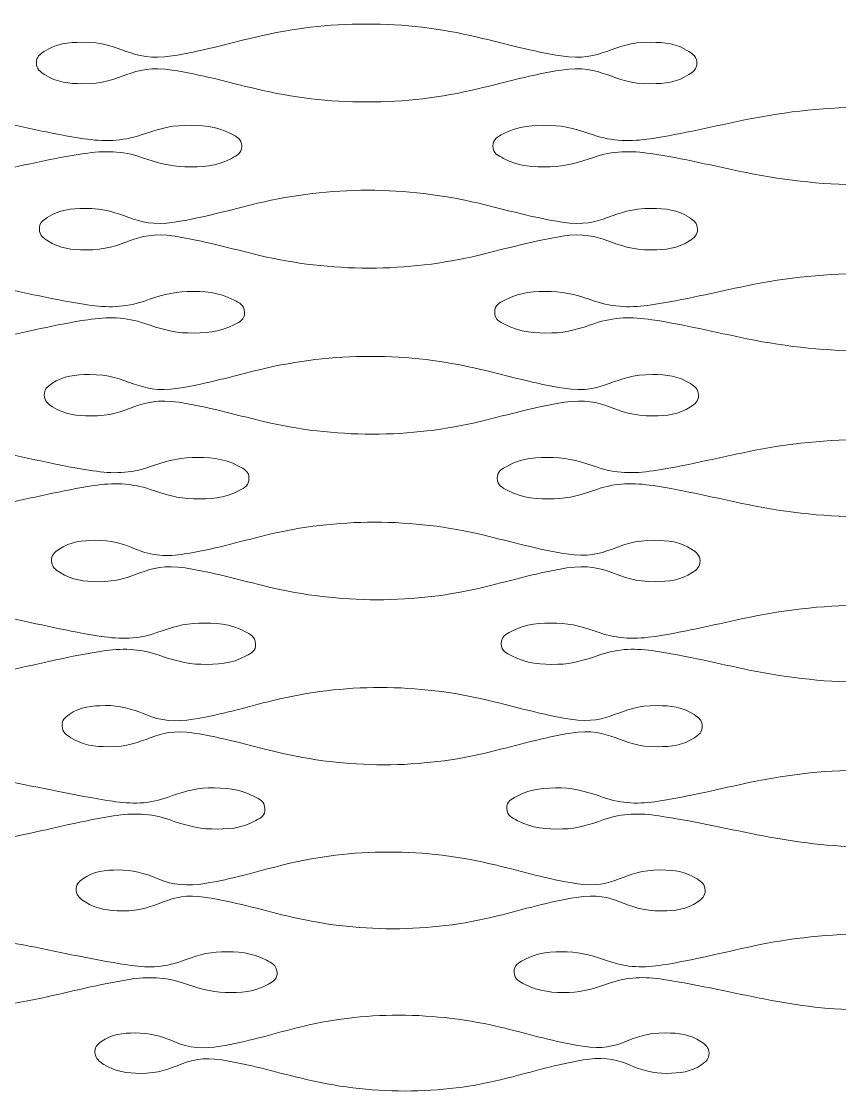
# Model space of a CAD drawing. Header units: centimetres. Extents: x -29.7 to 21.6, y -14.4 to 13.7.
# Drawn here: x -17.191 to -14.501, y -10.849 to -7.322 of the extents above; entities that cross this region are included whole.
import ezdxf

# ---------------------------------------------------------------- set-up
doc = ezdxf.new("R2010")
doc.units = ezdxf.units.CM
doc.header["$MEASUREMENT"] = 0
doc.layers.add('Layer 1', color=7, linetype='Continuous')

msp = doc.modelspace()

# ---------------------------------------------------------------- linework, layer by layer
at = {"layer": 'Layer 1', "color": 1, "lineweight": 9}
for points, knots in [([(-19.38621, -4.44965), (-19.38621, -7.29819), (-19.38621, -8.72246), (-19.13695, -10.14675), (-19.13695, -10.14675), (-18.88772, -11.57102), (-18.38924, -12.99531), (-16.39522, -14.41959)], [0, 0, 0, 0, 0.3333333, 0.3333333, 0.3333333, 0.3333333, 1, 1, 1, 1]), ([(-16.05698, -7.33036), (-16.18095, -7.33036), (-16.30078, -7.34462), (-16.42138, -7.37332), (-16.42138, -7.37332), (-16.51259, -7.39503), (-16.60259, -7.4211), (-16.69574, -7.43542), (-16.69574, -7.43542), (-16.83552, -7.45688), (-16.8584, -7.38869), (-16.99157, -7.39021), (-16.99157, -7.39021), (-17.03634, -7.39073), (-17.07617, -7.39418), (-17.11584, -7.42037), (-17.11584, -7.42037), (-17.13053, -7.43007), (-17.14206, -7.43811), (-17.14179, -7.45855)], [0, 0, 0, 0, 0.1666667, 0.1666667, 0.1666667, 0.1666667, 0.3333333, 0.3333333, 0.3333333, 0.3333333, 0.5, 0.5, 0.5, 0.5, 0.6666667, 0.6666667, 0.6666667, 0.6666667, 1, 1, 1, 1]), ([(-16.05698, -7.33036), (-15.93274, -7.33036), (-15.81266, -7.34467), (-15.69183, -7.37332), (-15.69183, -7.37332), (-15.60028, -7.39503), (-15.50989, -7.42108), (-15.41645, -7.43542), (-15.41645, -7.43542), (-15.27712, -7.45675), (-15.25415, -7.38869), (-15.12137, -7.39021), (-15.12137, -7.39021), (-15.07646, -7.39073), (-15.03644, -7.39435), (-14.99661, -7.42037), (-14.99661, -7.42037), (-14.98179, -7.43003), (-14.9701, -7.43802), (-14.97001, -7.45855)], [0, 0, 0, 0, 0.1666667, 0.1666667, 0.1666667, 0.1666667, 0.3333333, 0.3333333, 0.3333333, 0.3333333, 0.5, 0.5, 0.5, 0.5, 0.6666667, 0.6666667, 0.6666667, 0.6666667, 1, 1, 1, 1]), ([(-17.14179, -7.45855), (-17.1415, -7.4791), (-17.12969, -7.48707), (-17.11483, -7.49671), (-17.11483, -7.49671), (-17.07484, -7.52267), (-17.03475, -7.52639), (-16.98967, -7.52689), (-16.98967, -7.52689), (-16.85751, -7.52836), (-16.83389, -7.4604), (-16.69515, -7.48169), (-16.69515, -7.48169), (-16.60164, -7.49603), (-16.51125, -7.52205), (-16.41964, -7.54378), (-16.41964, -7.54378), (-16.29894, -7.57238), (-16.17896, -7.58674), (-16.05485, -7.58674)], [0, 0, 0, 0, 0.1666667, 0.1666667, 0.1666667, 0.1666667, 0.3333333, 0.3333333, 0.3333333, 0.3333333, 0.5, 0.5, 0.5, 0.5, 0.6666667, 0.6666667, 0.6666667, 0.6666667, 1, 1, 1, 1]), ([(-14.97001, -7.45855), (-14.96997, -7.47902), (-14.98159, -7.48704), (-14.99635, -7.49671), (-14.99635, -7.49671), (-15.03612, -7.52283), (-15.07607, -7.52639), (-15.12098, -7.52689), (-15.12098, -7.52689), (-15.25356, -7.52836), (-15.27709, -7.46029), (-15.41626, -7.48169), (-15.41626, -7.48169), (-15.50944, -7.49603), (-15.59947, -7.52205), (-15.69074, -7.54378), (-15.69074, -7.54378), (-15.81122, -7.57245), (-15.93098, -7.58674), (-16.05485, -7.58674)], [0, 0, 0, 0, 0.1666667, 0.1666667, 0.1666667, 0.1666667, 0.3333333, 0.3333333, 0.3333333, 0.3333333, 0.5, 0.5, 0.5, 0.5, 0.6666667, 0.6666667, 0.6666667, 0.6666667, 1, 1, 1, 1]), ([(-16.46674, -7.732), (-16.467, -7.70709), (-16.48337, -7.7011), (-16.5011, -7.69174), (-16.5011, -7.69174), (-16.55147, -7.6652), (-16.60089, -7.6625), (-16.65525, -7.66376), (-16.65525, -7.66376), (-16.70546, -7.66494), (-16.75079, -7.67885), (-16.7972, -7.69498), (-16.7972, -7.69498), (-16.86079, -7.71708), (-16.92045, -7.71732), (-16.98552, -7.70755), (-16.98552, -7.70755), (-17.09169, -7.69161), (-17.19576, -7.66625), (-17.30073, -7.64481), (-17.30073, -7.64481), (-17.43583, -7.61718), (-17.57031, -7.60382), (-17.70816, -7.60382)], [0, 0, 0, 0, 0.1428571, 0.1428571, 0.1428571, 0.1428571, 0.2857143, 0.2857143, 0.2857143, 0.2857143, 0.4285714, 0.4285714, 0.4285714, 0.4285714, 0.5714286, 0.5714286, 0.5714286, 0.5714286, 0.7142857, 0.7142857, 0.7142857, 0.7142857, 1, 1, 1, 1]), ([(-15.64054, -7.732), (-15.64068, -7.70718), (-15.62444, -7.70112), (-15.6068, -7.69174), (-15.6068, -7.69174), (-15.55663, -7.66506), (-15.50734, -7.66252), (-15.45314, -7.66376), (-15.45314, -7.66376), (-15.40277, -7.66494), (-15.35725, -7.67885), (-15.31071, -7.69498), (-15.31071, -7.69498), (-15.24706, -7.71698), (-15.18729, -7.71737), (-15.12216, -7.70755), (-15.12216, -7.70755), (-15.01631, -7.69161), (-14.9126, -7.66628), (-14.808, -7.64481), (-14.808, -7.64481), (-14.67312, -7.61714), (-14.53887, -7.60382), (-14.40121, -7.60382)], [0, 0, 0, 0, 0.1428571, 0.1428571, 0.1428571, 0.1428571, 0.2857143, 0.2857143, 0.2857143, 0.2857143, 0.4285714, 0.4285714, 0.4285714, 0.4285714, 0.5714286, 0.5714286, 0.5714286, 0.5714286, 0.7142857, 0.7142857, 0.7142857, 0.7142857, 1, 1, 1, 1]), ([(-16.46674, -7.732), (-16.46631, -7.75678), (-16.48245, -7.76286), (-16.49995, -7.77225), (-16.49995, -7.77225), (-16.55004, -7.79902), (-16.59916, -7.80147), (-16.65319, -7.8002), (-16.65319, -7.8002), (-16.70366, -7.79902), (-16.74932, -7.78509), (-16.79602, -7.76901), (-16.79602, -7.76901), (-16.85967, -7.74711), (-16.91947, -7.74663), (-16.98466, -7.75644), (-16.98466, -7.75644), (-17.09005, -7.77235), (-17.19324, -7.79768), (-17.29738, -7.81915), (-17.29738, -7.81915), (-17.4317, -7.84687), (-17.5654, -7.86013), (-17.70253, -7.86013)], [0, 0, 0, 0, 0.1428571, 0.1428571, 0.1428571, 0.1428571, 0.2857143, 0.2857143, 0.2857143, 0.2857143, 0.4285714, 0.4285714, 0.4285714, 0.4285714, 0.5714286, 0.5714286, 0.5714286, 0.5714286, 0.7142857, 0.7142857, 0.7142857, 0.7142857, 1, 1, 1, 1]), ([(-15.64054, -7.732), (-15.64028, -7.75691), (-15.62392, -7.76289), (-15.60617, -7.77225), (-15.60617, -7.77225), (-15.55587, -7.79877), (-15.50645, -7.80147), (-15.45219, -7.8002), (-15.45219, -7.8002), (-15.40198, -7.79904), (-15.35663, -7.78514), (-15.31025, -7.76901), (-15.31025, -7.76901), (-15.24666, -7.74695), (-15.187, -7.74668), (-15.12193, -7.75644), (-15.12193, -7.75644), (-15.01599, -7.77237), (-14.91221, -7.79771), (-14.80754, -7.81915), (-14.80754, -7.81915), (-14.6728, -7.84678), (-14.53871, -7.86013), (-14.40121, -7.86013)], [0, 0, 0, 0, 0.1428571, 0.1428571, 0.1428571, 0.1428571, 0.2857143, 0.2857143, 0.2857143, 0.2857143, 0.4285714, 0.4285714, 0.4285714, 0.4285714, 0.5714286, 0.5714286, 0.5714286, 0.5714286, 0.7142857, 0.7142857, 0.7142857, 0.7142857, 1, 1, 1, 1]), ([(-16.05165, -7.87722), (-16.17516, -7.87722), (-16.29449, -7.89142), (-16.4146, -7.92016), (-16.4146, -7.92016), (-16.50536, -7.94185), (-16.5949, -7.9679), (-16.68759, -7.9822), (-16.68759, -7.9822), (-16.8273, -8.00376), (-16.84963, -7.9355), (-16.98273, -7.93701), (-16.98273, -7.93701), (-17.02728, -7.93753), (-17.06691, -7.9409), (-17.10632, -7.96715), (-17.10632, -7.96715), (-17.12092, -7.9769), (-17.13227, -7.98498), (-17.13181, -8.00533)], [0, 0, 0, 0, 0.1666667, 0.1666667, 0.1666667, 0.1666667, 0.3333333, 0.3333333, 0.3333333, 0.3333333, 0.5, 0.5, 0.5, 0.5, 0.6666667, 0.6666667, 0.6666667, 0.6666667, 1, 1, 1, 1]), ([(-16.05165, -7.87722), (-15.92773, -7.87722), (-15.80801, -7.89151), (-15.6875, -7.92016), (-15.6875, -7.92016), (-15.59616, -7.94184), (-15.50606, -7.96788), (-15.41282, -7.9822), (-15.41282, -7.9822), (-15.27379, -8.00358), (-15.25137, -7.9355), (-15.11892, -7.93701), (-15.11892, -7.93701), (-15.07411, -7.93753), (-15.03426, -7.94116), (-14.99452, -7.96715), (-14.99452, -7.96715), (-14.97973, -7.97684), (-14.96807, -7.98484), (-14.96797, -8.00533)], [0, 0, 0, 0, 0.1666667, 0.1666667, 0.1666667, 0.1666667, 0.3333333, 0.3333333, 0.3333333, 0.3333333, 0.5, 0.5, 0.5, 0.5, 0.6666667, 0.6666667, 0.6666667, 0.6666667, 1, 1, 1, 1]), ([(-17.13181, -8.00533), (-17.13132, -8.02586), (-17.1195, -8.03385), (-17.10462, -8.04348), (-17.10462, -8.04348), (-17.06469, -8.06933), (-17.02469, -8.07313), (-16.97972, -8.07363), (-16.97972, -8.07363), (-16.84805, -8.07512), (-16.82488, -8.00721), (-16.68664, -8.02845), (-16.68664, -8.02845), (-16.59334, -8.0428), (-16.50313, -8.0688), (-16.41175, -8.0905), (-16.41175, -8.0905), (-16.29141, -8.1191), (-16.17185, -8.13344), (-16.04814, -8.13344)], [0, 0, 0, 0, 0.1666667, 0.1666667, 0.1666667, 0.1666667, 0.3333333, 0.3333333, 0.3333333, 0.3333333, 0.5, 0.5, 0.5, 0.5, 0.6666667, 0.6666667, 0.6666667, 0.6666667, 1, 1, 1, 1]), ([(-14.96797, -8.00533), (-14.96788, -8.02573), (-14.97943, -8.03379), (-14.99413, -8.04348), (-14.99413, -8.04348), (-15.03372, -8.06957), (-15.07349, -8.07313), (-15.1182, -8.07363), (-15.1182, -8.07363), (-15.25055, -8.07512), (-15.27352, -8.00702), (-15.41253, -8.02845), (-15.41253, -8.02845), (-15.50525, -8.04277), (-15.59485, -8.06877), (-15.68571, -8.0905), (-15.68571, -8.0905), (-15.80563, -8.11917), (-15.92482, -8.13344), (-16.04814, -8.13344)], [0, 0, 0, 0, 0.1666667, 0.1666667, 0.1666667, 0.1666667, 0.3333333, 0.3333333, 0.3333333, 0.3333333, 0.5, 0.5, 0.5, 0.5, 0.6666667, 0.6666667, 0.6666667, 0.6666667, 1, 1, 1, 1]), ([(-16.45737, -8.27864), (-16.4578, -8.25379), (-16.47413, -8.24774), (-16.49191, -8.23841), (-16.49191, -8.23841), (-16.54208, -8.21194), (-16.59133, -8.20916), (-16.64553, -8.21044), (-16.64553, -8.21044), (-16.69547, -8.2116), (-16.74054, -8.22548), (-16.78662, -8.24163), (-16.78662, -8.24163), (-16.84988, -8.26377), (-16.90926, -8.26395), (-16.97399, -8.2542), (-16.97399, -8.2542), (-17.07994, -8.23824), (-17.18375, -8.21291), (-17.28845, -8.19149), (-17.28845, -8.19149), (-17.4231, -8.16392), (-17.55712, -8.15051), (-17.69458, -8.15051)], [0, 0, 0, 0, 0.1428571, 0.1428571, 0.1428571, 0.1428571, 0.2857143, 0.2857143, 0.2857143, 0.2857143, 0.4285714, 0.4285714, 0.4285714, 0.4285714, 0.5714286, 0.5714286, 0.5714286, 0.5714286, 0.7142857, 0.7142857, 0.7142857, 0.7142857, 1, 1, 1, 1]), ([(-15.63491, -8.27864), (-15.63518, -8.25391), (-15.61907, -8.24779), (-15.6015, -8.23841), (-15.6015, -8.23841), (-15.55159, -8.2117), (-15.50256, -8.20917), (-15.44863, -8.21044), (-15.44863, -8.21044), (-15.39842, -8.2116), (-15.35308, -8.22554), (-15.30672, -8.24163), (-15.30672, -8.24163), (-15.24328, -8.2636), (-15.18381, -8.26401), (-15.11895, -8.2542), (-15.11895, -8.2542), (-15.01359, -8.23827), (-14.91038, -8.21294), (-14.80623, -8.19149), (-14.80623, -8.19149), (-14.67198, -8.16383), (-14.53832, -8.15051), (-14.40121, -8.15051)], [0, 0, 0, 0, 0.1428571, 0.1428571, 0.1428571, 0.1428571, 0.2857143, 0.2857143, 0.2857143, 0.2857143, 0.4285714, 0.4285714, 0.4285714, 0.4285714, 0.5714286, 0.5714286, 0.5714286, 0.5714286, 0.7142857, 0.7142857, 0.7142857, 0.7142857, 1, 1, 1, 1]), ([(-16.45737, -8.27864), (-16.45669, -8.30323), (-16.47263, -8.30943), (-16.49011, -8.31883), (-16.49011, -8.31883), (-16.53979, -8.34565), (-16.58855, -8.34803), (-16.64229, -8.34677), (-16.64229, -8.34677), (-16.69266, -8.34558), (-16.73818, -8.33165), (-16.78476, -8.31561), (-16.78476, -8.31561), (-16.84816, -8.29381), (-16.90772, -8.29319), (-16.97265, -8.30306), (-16.97265, -8.30306), (-17.07729, -8.31892), (-17.17972, -8.34425), (-17.28305, -8.36569), (-17.28305, -8.36569), (-17.41652, -8.39339), (-17.54933, -8.40659), (-17.68554, -8.40659)], [0, 0, 0, 0, 0.1428571, 0.1428571, 0.1428571, 0.1428571, 0.2857143, 0.2857143, 0.2857143, 0.2857143, 0.4285714, 0.4285714, 0.4285714, 0.4285714, 0.5714286, 0.5714286, 0.5714286, 0.5714286, 0.7142857, 0.7142857, 0.7142857, 0.7142857, 1, 1, 1, 1]), ([(-15.63491, -8.27864), (-15.63452, -8.30347), (-15.61819, -8.30949), (-15.60048, -8.31883), (-15.60048, -8.31883), (-15.55037, -8.34526), (-15.50119, -8.34805), (-15.44709, -8.34677), (-15.44709, -8.34677), (-15.39717, -8.34559), (-15.35211, -8.33172), (-15.30596, -8.31561), (-15.30596, -8.31561), (-15.24269, -8.29353), (-15.18336, -8.29329), (-15.11856, -8.30306), (-15.11856, -8.30306), (-15.01311, -8.31895), (-14.90975, -8.34425), (-14.80548, -8.36569), (-14.80548, -8.36569), (-14.67146, -8.39326), (-14.53805, -8.40659), (-14.40121, -8.40659)], [0, 0, 0, 0, 0.1428571, 0.1428571, 0.1428571, 0.1428571, 0.2857143, 0.2857143, 0.2857143, 0.2857143, 0.4285714, 0.4285714, 0.4285714, 0.4285714, 0.5714286, 0.5714286, 0.5714286, 0.5714286, 0.7142857, 0.7142857, 0.7142857, 0.7142857, 1, 1, 1, 1]), ([(-16.04303, -8.42365), (-16.16577, -8.42365), (-16.28438, -8.43783), (-16.40371, -8.46654), (-16.40371, -8.46654), (-16.49374, -8.48822), (-16.58256, -8.51424), (-16.67453, -8.52853), (-16.67453, -8.52853), (-16.81415, -8.55021), (-16.83563, -8.48187), (-16.96857, -8.48341), (-16.96857, -8.48341), (-17.01278, -8.4839), (-17.05205, -8.48717), (-17.09106, -8.5135), (-17.09106, -8.5135), (-17.10553, -8.52327), (-17.11665, -8.53143), (-17.1159, -8.55161)], [0, 0, 0, 0, 0.1666667, 0.1666667, 0.1666667, 0.1666667, 0.3333333, 0.3333333, 0.3333333, 0.3333333, 0.5, 0.5, 0.5, 0.5, 0.6666667, 0.6666667, 0.6666667, 0.6666667, 1, 1, 1, 1]), ([(-16.04303, -8.42365), (-15.91968, -8.42365), (-15.80049, -8.43798), (-15.68054, -8.46654), (-15.68054, -8.46654), (-15.58959, -8.48822), (-15.49988, -8.5142), (-15.40703, -8.52853), (-15.40703, -8.52853), (-15.26852, -8.54989), (-15.24692, -8.48187), (-15.11496, -8.48341), (-15.11496, -8.48341), (-15.07038, -8.48393), (-15.03068, -8.4876), (-14.99114, -8.5135), (-14.99114, -8.5135), (-14.97642, -8.52317), (-14.9648, -8.53122), (-14.96467, -8.55161)], [0, 0, 0, 0, 0.1666667, 0.1666667, 0.1666667, 0.1666667, 0.3333333, 0.3333333, 0.3333333, 0.3333333, 0.5, 0.5, 0.5, 0.5, 0.6666667, 0.6666667, 0.6666667, 0.6666667, 1, 1, 1, 1]), ([(-17.1159, -8.55161), (-17.11522, -8.57213), (-17.10331, -8.58012), (-17.08838, -8.58974), (-17.08838, -8.58974), (-17.04862, -8.6154), (-17.00869, -8.61935), (-16.96388, -8.61985), (-16.96388, -8.61985), (-16.833, -8.6213), (-16.81055, -8.55353), (-16.67309, -8.57472), (-16.67309, -8.57472), (-16.58014, -8.58905), (-16.4903, -8.61501), (-16.39925, -8.6367), (-16.39925, -8.6367), (-16.27956, -8.66521), (-16.16066, -8.67958), (-16.03754, -8.67958)], [0, 0, 0, 0, 0.1666667, 0.1666667, 0.1666667, 0.1666667, 0.3333333, 0.3333333, 0.3333333, 0.3333333, 0.5, 0.5, 0.5, 0.5, 0.6666667, 0.6666667, 0.6666667, 0.6666667, 1, 1, 1, 1]), ([(-14.96467, -8.55161), (-14.96453, -8.57194), (-14.97593, -8.58003), (-14.99056, -8.58974), (-14.99056, -8.58974), (-15.02983, -8.61579), (-15.06937, -8.61935), (-15.11378, -8.61985), (-15.11378, -8.61985), (-15.24574, -8.62132), (-15.26793, -8.55322), (-15.40654, -8.57472), (-15.40654, -8.57472), (-15.4986, -8.58902), (-15.58755, -8.61501), (-15.67773, -8.6367), (-15.67773, -8.6367), (-15.79675, -8.66535), (-15.91507, -8.67958), (-16.03754, -8.67958)], [0, 0, 0, 0, 0.1666667, 0.1666667, 0.1666667, 0.1666667, 0.3333333, 0.3333333, 0.3333333, 0.3333333, 0.5, 0.5, 0.5, 0.5, 0.6666667, 0.6666667, 0.6666667, 0.6666667, 1, 1, 1, 1]), ([(-16.44275, -8.8246), (-16.4434, -8.79985), (-16.4597, -8.79376), (-16.47744, -8.78441), (-16.47744, -8.78441), (-16.52735, -8.75807), (-16.57638, -8.75522), (-16.63028, -8.75648), (-16.63028, -8.75648), (-16.67983, -8.75764), (-16.72445, -8.77148), (-16.77009, -8.78762), (-16.77009, -8.78762), (-16.8329, -8.80984), (-16.89175, -8.80991), (-16.95603, -8.80019), (-16.95603, -8.80019), (-17.06148, -8.78425), (-17.16484, -8.75897), (-17.26911, -8.73755), (-17.26911, -8.73755), (-17.40307, -8.71005), (-17.5364, -8.69663), (-17.67314, -8.69663)], [0, 0, 0, 0, 0.1428571, 0.1428571, 0.1428571, 0.1428571, 0.2857143, 0.2857143, 0.2857143, 0.2857143, 0.4285714, 0.4285714, 0.4285714, 0.4285714, 0.5714286, 0.5714286, 0.5714286, 0.5714286, 0.7142857, 0.7142857, 0.7142857, 0.7142857, 1, 1, 1, 1]), ([(-15.62618, -8.8246), (-15.62653, -8.80004), (-15.61063, -8.7938), (-15.59319, -8.78441), (-15.59319, -8.78441), (-15.54366, -8.7577), (-15.49506, -8.75522), (-15.44152, -8.75648), (-15.44152, -8.75648), (-15.39158, -8.75768), (-15.34651, -8.77156), (-15.3004, -8.78762), (-15.3004, -8.78762), (-15.23746, -8.80955), (-15.17842, -8.81), (-15.11391, -8.80019), (-15.11391, -8.80019), (-15.00935, -8.78428), (-14.90691, -8.75897), (-14.80355, -8.73755), (-14.80355, -8.73755), (-14.67015, -8.70992), (-14.53741, -8.69663), (-14.40121, -8.69663)], [0, 0, 0, 0, 0.1428571, 0.1428571, 0.1428571, 0.1428571, 0.2857143, 0.2857143, 0.2857143, 0.2857143, 0.4285714, 0.4285714, 0.4285714, 0.4285714, 0.5714286, 0.5714286, 0.5714286, 0.5714286, 0.7142857, 0.7142857, 0.7142857, 0.7142857, 1, 1, 1, 1]), ([(-16.44275, -8.8246), (-16.4418, -8.84898), (-16.45748, -8.85527), (-16.47469, -8.86469), (-16.47469, -8.86469), (-16.52384, -8.89155), (-16.57215, -8.89379), (-16.62534, -8.89255), (-16.62534, -8.89255), (-16.67551, -8.89137), (-16.72085, -8.87742), (-16.76722, -8.86148), (-16.76722, -8.86148), (-16.83025, -8.83982), (-16.88942, -8.83908), (-16.95397, -8.84895), (-16.95397, -8.84895), (-17.05745, -8.86476), (-17.15875, -8.89002), (-17.26096, -8.91143), (-17.26096, -8.91143), (-17.39308, -8.93912), (-17.52458, -8.95225), (-17.65952, -8.95225)], [0, 0, 0, 0, 0.1428571, 0.1428571, 0.1428571, 0.1428571, 0.2857143, 0.2857143, 0.2857143, 0.2857143, 0.4285714, 0.4285714, 0.4285714, 0.4285714, 0.5714286, 0.5714286, 0.5714286, 0.5714286, 0.7142857, 0.7142857, 0.7142857, 0.7142857, 1, 1, 1, 1]), ([(-15.62618, -8.8246), (-15.62555, -8.84931), (-15.60932, -8.85536), (-15.59165, -8.86469), (-15.59165, -8.86469), (-15.54187, -8.89097), (-15.49297, -8.89382), (-15.4392, -8.89255), (-15.4392, -8.89255), (-15.38968, -8.89138), (-15.34501, -8.87756), (-15.29931, -8.86148), (-15.29931, -8.86148), (-15.23651, -8.83941), (-15.17763, -8.83923), (-15.11335, -8.84895), (-15.11335, -8.84895), (-15.00859, -8.86483), (-14.90592, -8.89002), (-14.8024, -8.91143), (-14.8024, -8.91143), (-14.66939, -8.93892), (-14.53704, -8.95225), (-14.40121, -8.95225)], [0, 0, 0, 0, 0.1428571, 0.1428571, 0.1428571, 0.1428571, 0.2857143, 0.2857143, 0.2857143, 0.2857143, 0.4285714, 0.4285714, 0.4285714, 0.4285714, 0.5714286, 0.5714286, 0.5714286, 0.5714286, 0.7142857, 0.7142857, 0.7142857, 0.7142857, 1, 1, 1, 1]), ([(-16.02985, -8.96926), (-16.15146, -8.96926), (-16.26887, -8.98334), (-16.38705, -9.01204), (-16.38705, -9.01204), (-16.47603, -9.03364), (-16.56377, -9.05962), (-16.65473, -9.07386), (-16.65473, -9.07386), (-16.71141, -9.08273), (-16.76162, -9.08107), (-16.81566, -9.05756), (-16.81566, -9.05756), (-16.85826, -9.039), (-16.8999, -9.0283), (-16.94693, -9.02886), (-16.94693, -9.02886), (-16.99063, -9.02935), (-17.02941, -9.03246), (-17.06789, -9.05887), (-17.06789, -9.05887), (-17.08213, -9.06869), (-17.09293, -9.07694), (-17.09185, -9.0969)], [0, 0, 0, 0, 0.1428571, 0.1428571, 0.1428571, 0.1428571, 0.2857143, 0.2857143, 0.2857143, 0.2857143, 0.4285714, 0.4285714, 0.4285714, 0.4285714, 0.5714286, 0.5714286, 0.5714286, 0.5714286, 0.7142857, 0.7142857, 0.7142857, 0.7142857, 1, 1, 1, 1]), ([(-16.02985, -8.96926), (-15.90734, -8.96926), (-15.789, -8.98356), (-15.6699, -9.01204), (-15.6699, -9.01204), (-15.5796, -9.03364), (-15.49048, -9.05956), (-15.39829, -9.07386), (-15.39829, -9.07386), (-15.26054, -9.09523), (-15.24011, -9.02732), (-15.10896, -9.02886), (-15.10896, -9.02886), (-15.06466, -9.02937), (-15.02529, -9.03308), (-14.98611, -9.05887), (-14.98611, -9.05887), (-14.97137, -9.06854), (-14.95989, -9.07661), (-14.95966, -9.0969)], [0, 0, 0, 0, 0.1666667, 0.1666667, 0.1666667, 0.1666667, 0.3333333, 0.3333333, 0.3333333, 0.3333333, 0.5, 0.5, 0.5, 0.5, 0.6666667, 0.6666667, 0.6666667, 0.6666667, 1, 1, 1, 1]), ([(-17.09185, -9.0969), (-17.0908, -9.11734), (-17.07883, -9.12533), (-17.06394, -9.1349), (-17.06394, -9.1349), (-17.02436, -9.16032), (-16.98466, -9.16446), (-16.94002, -9.16494), (-16.94002, -9.16494), (-16.81036, -9.16641), (-16.78885, -9.09885), (-16.6526, -9.11994), (-16.6526, -9.11994), (-16.56025, -9.13425), (-16.47093, -9.16011), (-16.38043, -9.18177), (-16.38043, -9.18177), (-16.26176, -9.21014), (-16.14381, -9.22452), (-16.02169, -9.22452)], [0, 0, 0, 0, 0.1666667, 0.1666667, 0.1666667, 0.1666667, 0.3333333, 0.3333333, 0.3333333, 0.3333333, 0.5, 0.5, 0.5, 0.5, 0.6666667, 0.6666667, 0.6666667, 0.6666667, 1, 1, 1, 1]), ([(-14.95966, -9.0969), (-14.95943, -9.11706), (-14.97069, -9.12521), (-14.98519, -9.1349), (-14.98519, -9.1349), (-15.02407, -9.16091), (-15.06315, -9.16446), (-15.10717, -9.16494), (-15.10717, -9.16494), (-15.23841, -9.16643), (-15.25952, -9.09837), (-15.39744, -9.11994), (-15.39744, -9.11994), (-15.48858, -9.1342), (-15.57652, -9.1601), (-15.66568, -9.18177), (-15.66568, -9.18177), (-15.78346, -9.21035), (-15.90047, -9.22452), (-16.02169, -9.22452)], [0, 0, 0, 0, 0.1666667, 0.1666667, 0.1666667, 0.1666667, 0.3333333, 0.3333333, 0.3333333, 0.3333333, 0.5, 0.5, 0.5, 0.5, 0.6666667, 0.6666667, 0.6666667, 0.6666667, 1, 1, 1, 1]), ([(-16.42105, -9.3692), (-16.42203, -9.34459), (-16.4382, -9.33844), (-16.45591, -9.32911), (-16.45591, -9.32911), (-16.50542, -9.30296), (-16.55405, -9.29998), (-16.6076, -9.30124), (-16.6076, -9.30124), (-16.65649, -9.30241), (-16.70045, -9.31618), (-16.74549, -9.33232), (-16.74549, -9.33232), (-16.80757, -9.35457), (-16.86569, -9.3545), (-16.92929, -9.34485), (-16.92929, -9.34485), (-17.03402, -9.32891), (-17.13669, -9.30372), (-17.24024, -9.28236), (-17.24024, -9.28236), (-17.37315, -9.25498), (-17.5054, -9.24156), (-17.6411, -9.24156)], [0, 0, 0, 0, 0.1428571, 0.1428571, 0.1428571, 0.1428571, 0.2857143, 0.2857143, 0.2857143, 0.2857143, 0.4285714, 0.4285714, 0.4285714, 0.4285714, 0.5714286, 0.5714286, 0.5714286, 0.5714286, 0.7142857, 0.7142857, 0.7142857, 0.7142857, 1, 1, 1, 1]), ([(-15.61315, -9.3692), (-15.61371, -9.34489), (-15.5981, -9.33853), (-15.58085, -9.32911), (-15.58085, -9.32911), (-15.53192, -9.30239), (-15.4839, -9.29998), (-15.43092, -9.30124), (-15.43092, -9.30124), (-15.3814, -9.30242), (-15.33675, -9.31631), (-15.29104, -9.33232), (-15.29104, -9.33232), (-15.22876, -9.35414), (-15.17033, -9.35464), (-15.10645, -9.34485), (-15.10645, -9.34485), (-15.00303, -9.32898), (-14.90173, -9.30372), (-14.79949, -9.28236), (-14.79949, -9.28236), (-14.66746, -9.25478), (-14.53606, -9.24156), (-14.40121, -9.24156)], [0, 0, 0, 0, 0.1428571, 0.1428571, 0.1428571, 0.1428571, 0.2857143, 0.2857143, 0.2857143, 0.2857143, 0.4285714, 0.4285714, 0.4285714, 0.4285714, 0.5714286, 0.5714286, 0.5714286, 0.5714286, 0.7142857, 0.7142857, 0.7142857, 0.7142857, 1, 1, 1, 1]), ([(-16.42105, -9.3692), (-16.41974, -9.39323), (-16.43499, -9.39967), (-16.45202, -9.40912), (-16.45202, -9.40912), (-16.50045, -9.43599), (-16.548, -9.43809), (-16.60053, -9.43683), (-16.60053, -9.43683), (-16.65031, -9.43567), (-16.69535, -9.42173), (-16.74139, -9.40591), (-16.74139, -9.40591), (-16.80381, -9.38445), (-16.8624, -9.38357), (-16.92638, -9.39343), (-16.92638, -9.39343), (-17.02826, -9.40916), (-17.12799, -9.43433), (-17.22855, -9.45564), (-17.22855, -9.45564), (-17.35885, -9.48325), (-17.48848, -9.49627), (-17.62156, -9.49627)], [0, 0, 0, 0, 0.1428571, 0.1428571, 0.1428571, 0.1428571, 0.2857143, 0.2857143, 0.2857143, 0.2857143, 0.4285714, 0.4285714, 0.4285714, 0.4285714, 0.5714286, 0.5714286, 0.5714286, 0.5714286, 0.7142857, 0.7142857, 0.7142857, 0.7142857, 1, 1, 1, 1]), ([(-15.61315, -9.3692), (-15.6123, -9.39371), (-15.5962, -9.3998), (-15.57862, -9.40912), (-15.57862, -9.40912), (-15.5293, -9.43518), (-15.48093, -9.43809), (-15.42761, -9.43683), (-15.42761, -9.43683), (-15.37865, -9.43567), (-15.3346, -9.4219), (-15.2895, -9.40591), (-15.2895, -9.40591), (-15.22741, -9.3839), (-15.16925, -9.38376), (-15.10567, -9.39343), (-15.10567, -9.39343), (-15.00195, -9.40923), (-14.90035, -9.43433), (-14.79789, -9.45564), (-14.79789, -9.45564), (-14.66639, -9.48298), (-14.53553, -9.49627), (-14.40121, -9.49627)], [0, 0, 0, 0, 0.1428571, 0.1428571, 0.1428571, 0.1428571, 0.2857143, 0.2857143, 0.2857143, 0.2857143, 0.4285714, 0.4285714, 0.4285714, 0.4285714, 0.5714286, 0.5714286, 0.5714286, 0.5714286, 0.7142857, 0.7142857, 0.7142857, 0.7142857, 1, 1, 1, 1]), ([(-16.01064, -9.5132), (-16.13062, -9.5132), (-16.24641, -9.52717), (-16.36292, -9.5558), (-16.36292, -9.5558), (-16.45048, -9.57732), (-16.53677, -9.60318), (-16.62625, -9.61735), (-16.62625, -9.61735), (-16.68239, -9.62625), (-16.73204, -9.62438), (-16.78548, -9.60111), (-16.78548, -9.60111), (-16.82773, -9.58274), (-16.86897, -9.57199), (-16.91567, -9.57254), (-16.91567, -9.57254), (-16.95875, -9.57303), (-16.99684, -9.57591), (-17.03455, -9.60243), (-17.03455, -9.60243), (-17.04852, -9.61228), (-17.05883, -9.62066), (-17.05736, -9.64029)], [0, 0, 0, 0, 0.1428571, 0.1428571, 0.1428571, 0.1428571, 0.2857143, 0.2857143, 0.2857143, 0.2857143, 0.4285714, 0.4285714, 0.4285714, 0.4285714, 0.5714286, 0.5714286, 0.5714286, 0.5714286, 0.7142857, 0.7142857, 0.7142857, 0.7142857, 1, 1, 1, 1]), ([(-16.01064, -9.5132), (-15.88941, -9.5132), (-15.77234, -9.52748), (-15.65455, -9.5558), (-15.65455, -9.5558), (-15.56513, -9.57729), (-15.47696, -9.6031), (-15.38569, -9.61735), (-15.38569, -9.61735), (-15.24908, -9.63869), (-15.23023, -9.57102), (-15.10026, -9.57254), (-15.10026, -9.57254), (-15.05644, -9.57305), (-15.0175, -9.57681), (-14.97878, -9.60243), (-14.97878, -9.60243), (-14.96421, -9.61208), (-14.95282, -9.62016), (-14.95253, -9.64029)], [0, 0, 0, 0, 0.1666667, 0.1666667, 0.1666667, 0.1666667, 0.3333333, 0.3333333, 0.3333333, 0.3333333, 0.5, 0.5, 0.5, 0.5, 0.6666667, 0.6666667, 0.6666667, 0.6666667, 1, 1, 1, 1]), ([(-17.05736, -9.64029), (-17.05584, -9.66058), (-17.0439, -9.6686), (-17.02895, -9.67814), (-17.02895, -9.67814), (-16.98971, -9.70321), (-16.95037, -9.70753), (-16.90609, -9.70804), (-16.90609, -9.70804), (-16.77811, -9.70951), (-16.75786, -9.64229), (-16.62331, -9.66323), (-16.62331, -9.66323), (-16.53181, -9.67748), (-16.44334, -9.70323), (-16.3537, -9.72477), (-16.3537, -9.72477), (-16.23642, -9.75297), (-16.11995, -9.76737), (-15.99925, -9.76737)], [0, 0, 0, 0, 0.1666667, 0.1666667, 0.1666667, 0.1666667, 0.3333333, 0.3333333, 0.3333333, 0.3333333, 0.5, 0.5, 0.5, 0.5, 0.6666667, 0.6666667, 0.6666667, 0.6666667, 1, 1, 1, 1]), ([(-14.95253, -9.64029), (-14.95219, -9.66022), (-14.9632, -9.66842), (-14.97753, -9.67814), (-14.97753, -9.67814), (-15.01579, -9.70405), (-15.05424, -9.70755), (-15.09774, -9.70804), (-15.09774, -9.70804), (-15.2279, -9.70953), (-15.24758, -9.6416), (-15.38451, -9.66323), (-15.38451, -9.66323), (-15.47425, -9.67741), (-15.56078, -9.70319), (-15.64863, -9.72477), (-15.64863, -9.72477), (-15.76459, -9.75327), (-15.87978, -9.76737), (-15.99925, -9.76737)], [0, 0, 0, 0, 0.1666667, 0.1666667, 0.1666667, 0.1666667, 0.3333333, 0.3333333, 0.3333333, 0.3333333, 0.5, 0.5, 0.5, 0.5, 0.6666667, 0.6666667, 0.6666667, 0.6666667, 1, 1, 1, 1]), ([(-16.39067, -9.91138), (-16.39205, -9.887), (-16.40806, -9.88077), (-16.4257, -9.87146), (-16.4257, -9.87146), (-16.47463, -9.8456), (-16.52268, -9.84245), (-16.57562, -9.84372), (-16.57562, -9.84372), (-16.62374, -9.84487), (-16.66677, -9.85855), (-16.71096, -9.87466), (-16.71096, -9.87466), (-16.77206, -9.89694), (-16.82917, -9.89672), (-16.89175, -9.88713), (-16.89175, -9.88713), (-17.15093, -9.84746), (-17.32805, -9.78431), (-17.59574, -9.78431)], [0, 0, 0, 0, 0.1666667, 0.1666667, 0.1666667, 0.1666667, 0.3333333, 0.3333333, 0.3333333, 0.3333333, 0.5, 0.5, 0.5, 0.5, 0.6666667, 0.6666667, 0.6666667, 0.6666667, 1, 1, 1, 1]), ([(-15.59489, -9.91138), (-15.5957, -9.88742), (-15.58052, -9.88091), (-15.5635, -9.87146), (-15.5635, -9.87146), (-15.51539, -9.8448), (-15.4682, -9.84249), (-15.41603, -9.84372), (-15.41603, -9.84372), (-15.36706, -9.84491), (-15.32305, -9.85873), (-15.27794, -9.87466), (-15.27794, -9.87466), (-15.21651, -9.89635), (-15.15898, -9.89692), (-15.09601, -9.88713), (-15.09601, -9.88713), (-14.99413, -9.87132), (-14.89443, -9.84619), (-14.79379, -9.82494), (-14.79379, -9.82494), (-14.66366, -9.79747), (-14.53416, -9.78431), (-14.40121, -9.78431)], [0, 0, 0, 0, 0.1428571, 0.1428571, 0.1428571, 0.1428571, 0.2857143, 0.2857143, 0.2857143, 0.2857143, 0.4285714, 0.4285714, 0.4285714, 0.4285714, 0.5714286, 0.5714286, 0.5714286, 0.5714286, 0.7142857, 0.7142857, 0.7142857, 0.7142857, 1, 1, 1, 1]), ([(-16.39067, -9.91138), (-16.38895, -9.93498), (-16.40371, -9.94159), (-16.42039, -9.95102), (-16.42039, -9.95102), (-16.46788, -9.97788), (-16.51449, -9.97981), (-16.56603, -9.97857), (-16.56603, -9.97857), (-16.61536, -9.97739), (-16.65984, -9.96352), (-16.70543, -9.94784), (-16.70543, -9.94784), (-16.76692, -9.92667), (-16.82462, -9.9256), (-16.88782, -9.93546), (-16.88782, -9.93546), (-16.98764, -9.95105), (-17.08524, -9.97605), (-17.18378, -9.99724), (-17.18378, -9.99724), (-17.31156, -10.02474), (-17.43868, -10.0376), (-17.56932, -10.0376)], [0, 0, 0, 0, 0.1428571, 0.1428571, 0.1428571, 0.1428571, 0.2857143, 0.2857143, 0.2857143, 0.2857143, 0.4285714, 0.4285714, 0.4285714, 0.4285714, 0.5714286, 0.5714286, 0.5714286, 0.5714286, 0.7142857, 0.7142857, 0.7142857, 0.7142857, 1, 1, 1, 1]), ([(-15.59489, -9.91138), (-15.5938, -9.93563), (-15.57793, -9.94176), (-15.56046, -9.95102), (-15.56046, -9.95102), (-15.51186, -9.9768), (-15.46414, -9.97985), (-15.41155, -9.97857), (-15.41155, -9.97857), (-15.36336, -9.97743), (-15.32013, -9.96375), (-15.27582, -9.94784), (-15.27582, -9.94784), (-15.21472, -9.92591), (-15.15754, -9.92584), (-15.09489, -9.93546), (-15.09489, -9.93546), (-14.83879, -9.97474), (-14.66583, -10.0376), (-14.40121, -10.0376)], [0, 0, 0, 0, 0.1666667, 0.1666667, 0.1666667, 0.1666667, 0.3333333, 0.3333333, 0.3333333, 0.3333333, 0.5, 0.5, 0.5, 0.5, 0.6666667, 0.6666667, 0.6666667, 0.6666667, 1, 1, 1, 1]), ([(-15.98429, -10.05443), (-16.10211, -10.05443), (-16.21567, -10.06822), (-16.33, -10.09672), (-16.33, -10.09672), (-16.41565, -10.11807), (-16.50002, -10.14378), (-16.58761, -10.15786), (-16.58761, -10.15786), (-16.64298, -10.16676), (-16.69184, -10.16464), (-16.74444, -10.14176), (-16.74444, -10.14176), (-16.7862, -10.12356), (-16.82691, -10.11279), (-16.87309, -10.11334), (-16.87309, -10.11334), (-16.91524, -10.11386), (-16.95249, -10.11649), (-16.98918, -10.14305), (-16.98918, -10.14305), (-17.00286, -10.15295), (-17.01258, -10.16146), (-17.01068, -10.18063)], [0, 0, 0, 0, 0.1428571, 0.1428571, 0.1428571, 0.1428571, 0.2857143, 0.2857143, 0.2857143, 0.2857143, 0.4285714, 0.4285714, 0.4285714, 0.4285714, 0.5714286, 0.5714286, 0.5714286, 0.5714286, 0.7142857, 0.7142857, 0.7142857, 0.7142857, 1, 1, 1, 1]), ([(-15.98429, -10.05443), (-15.86483, -10.05443), (-15.74953, -10.06863), (-15.63347, -10.09672), (-15.63347, -10.09672), (-15.54543, -10.11806), (-15.45854, -10.14369), (-15.3686, -10.15786), (-15.3686, -10.15786), (-15.23363, -10.17913), (-15.21671, -10.11184), (-15.08844, -10.11334), (-15.08844, -10.11334), (-15.04518, -10.11387), (-15.00692, -10.11767), (-14.96883, -10.14305), (-14.96883, -10.14305), (-14.95443, -10.15265), (-14.94326, -10.16077), (-14.94284, -10.18063)], [0, 0, 0, 0, 0.1666667, 0.1666667, 0.1666667, 0.1666667, 0.3333333, 0.3333333, 0.3333333, 0.3333333, 0.5, 0.5, 0.5, 0.5, 0.6666667, 0.6666667, 0.6666667, 0.6666667, 1, 1, 1, 1]), ([(-17.01068, -10.18063), (-17.00869, -10.20073), (-16.99675, -10.20876), (-16.98185, -10.21824), (-16.98185, -10.21824), (-16.9431, -10.24289), (-16.90425, -10.24744), (-16.86046, -10.24793), (-16.86046, -10.24793), (-16.73472, -10.24939), (-16.71616, -10.18267), (-16.58381, -10.20344), (-16.58381, -10.20344), (-16.49351, -10.21762), (-16.40625, -10.24314), (-16.31783, -10.26456), (-16.31783, -10.26456), (-16.20252, -10.29247), (-16.08798, -10.30687), (-15.96926, -10.30687)], [0, 0, 0, 0, 0.1666667, 0.1666667, 0.1666667, 0.1666667, 0.3333333, 0.3333333, 0.3333333, 0.3333333, 0.5, 0.5, 0.5, 0.5, 0.6666667, 0.6666667, 0.6666667, 0.6666667, 1, 1, 1, 1]), ([(-14.94284, -10.18063), (-14.94241, -10.20027), (-14.95309, -10.20852), (-14.96722, -10.21824), (-14.96722, -10.21824), (-15.00463, -10.24398), (-15.04233, -10.24744), (-15.08504, -10.24793), (-15.08504, -10.24793), (-15.2137, -10.24943), (-15.23154, -10.18178), (-15.367, -10.20344), (-15.367, -10.20344), (-15.45497, -10.21752), (-15.5397, -10.24313), (-15.62569, -10.26456), (-15.62569, -10.26456), (-15.73929, -10.29289), (-15.85213, -10.30687), (-15.96926, -10.30687)], [0, 0, 0, 0, 0.1666667, 0.1666667, 0.1666667, 0.1666667, 0.3333333, 0.3333333, 0.3333333, 0.3333333, 0.5, 0.5, 0.5, 0.5, 0.6666667, 0.6666667, 0.6666667, 0.6666667, 1, 1, 1, 1]), ([(-16.35062, -10.44993), (-16.35239, -10.42587), (-16.36813, -10.41954), (-16.38567, -10.41026), (-16.38567, -10.41026), (-16.43381, -10.38475), (-16.48104, -10.38146), (-16.53324, -10.38272), (-16.53324, -10.38272), (-16.58024, -10.38387), (-16.62216, -10.39743), (-16.6652, -10.41343), (-16.6652, -10.41343), (-16.72504, -10.43572), (-16.78083, -10.4353), (-16.84213, -10.42584), (-16.84213, -10.42584), (-17.09761, -10.38634), (-17.27127, -10.32369), (-17.53525, -10.32369)], [0, 0, 0, 0, 0.1666667, 0.1666667, 0.1666667, 0.1666667, 0.3333333, 0.3333333, 0.3333333, 0.3333333, 0.5, 0.5, 0.5, 0.5, 0.6666667, 0.6666667, 0.6666667, 0.6666667, 1, 1, 1, 1]), ([(-15.57086, -10.44993), (-15.57191, -10.42643), (-15.55725, -10.41972), (-15.54049, -10.41026), (-15.54049, -10.41026), (-15.49353, -10.38369), (-15.44738, -10.38146), (-15.39622, -10.38272), (-15.39622, -10.38272), (-15.34808, -10.38388), (-15.30488, -10.39766), (-15.2606, -10.41343), (-15.2606, -10.41343), (-15.20034, -10.43494), (-15.14402, -10.43556), (-15.08216, -10.42584), (-15.08216, -10.42584), (-14.98234, -10.41012), (-14.88474, -10.38512), (-14.7862, -10.36405), (-14.7862, -10.36405), (-14.65863, -10.33676), (-14.53168, -10.32369), (-14.40121, -10.32369)], [0, 0, 0, 0, 0.1428571, 0.1428571, 0.1428571, 0.1428571, 0.2857143, 0.2857143, 0.2857143, 0.2857143, 0.4285714, 0.4285714, 0.4285714, 0.4285714, 0.5714286, 0.5714286, 0.5714286, 0.5714286, 0.7142857, 0.7142857, 0.7142857, 0.7142857, 1, 1, 1, 1]), ([(-16.35062, -10.44993), (-16.34832, -10.47287), (-16.36243, -10.47967), (-16.37873, -10.48909), (-16.37873, -10.48909), (-16.42488, -10.51584), (-16.47027, -10.51751), (-16.52061, -10.5163), (-16.52061, -10.5163), (-16.56918, -10.51514), (-16.613, -10.50137), (-16.6579, -10.48592), (-16.6579, -10.48592), (-16.71832, -10.4652), (-16.77494, -10.46387), (-16.83696, -10.4737), (-16.83696, -10.4737), (-16.93406, -10.48909), (-17.02888, -10.51378), (-17.12468, -10.53475), (-17.12468, -10.53475), (-17.24918, -10.562), (-17.37305, -10.57462), (-17.5004, -10.57462)], [0, 0, 0, 0, 0.1428571, 0.1428571, 0.1428571, 0.1428571, 0.2857143, 0.2857143, 0.2857143, 0.2857143, 0.4285714, 0.4285714, 0.4285714, 0.4285714, 0.5714286, 0.5714286, 0.5714286, 0.5714286, 0.7142857, 0.7142857, 0.7142857, 0.7142857, 1, 1, 1, 1]), ([(-15.57086, -10.44993), (-15.56946, -10.47375), (-15.55381, -10.47992), (-15.53653, -10.48909), (-15.53653, -10.48909), (-15.48881, -10.51441), (-15.44201, -10.51754), (-15.39031, -10.5163), (-15.39031, -10.5163), (-15.3432, -10.51517), (-15.30105, -10.50166), (-15.25782, -10.48592), (-15.25782, -10.48592), (-15.19796, -10.4642), (-15.14206, -10.46423), (-15.08073, -10.4737), (-15.08073, -10.4737), (-14.82944, -10.51251), (-14.66101, -10.57462), (-14.40121, -10.57462)], [0, 0, 0, 0, 0.1666667, 0.1666667, 0.1666667, 0.1666667, 0.3333333, 0.3333333, 0.3333333, 0.3333333, 0.5, 0.5, 0.5, 0.5, 0.6666667, 0.6666667, 0.6666667, 0.6666667, 1, 1, 1, 1]), ([(-15.94949, -10.59124), (-16.06447, -10.59124), (-16.17516, -10.60477), (-16.2866, -10.63304), (-16.2866, -10.63304), (-16.36974, -10.65415), (-16.45159, -10.67954), (-16.53671, -10.69345), (-16.53671, -10.69345), (-16.59101, -10.70232), (-16.63882, -10.6999), (-16.69034, -10.67752), (-16.69034, -10.67752), (-16.73141, -10.65966), (-16.77147, -10.64892), (-16.81693, -10.64947), (-16.81693, -10.64947), (-16.85791, -10.64996), (-16.89397, -10.65222), (-16.92939, -10.67881), (-16.92939, -10.67881), (-16.94264, -10.68874), (-16.95157, -10.69735), (-16.94916, -10.71596)], [0, 0, 0, 0, 0.1428571, 0.1428571, 0.1428571, 0.1428571, 0.2857143, 0.2857143, 0.2857143, 0.2857143, 0.4285714, 0.4285714, 0.4285714, 0.4285714, 0.5714286, 0.5714286, 0.5714286, 0.5714286, 0.7142857, 0.7142857, 0.7142857, 0.7142857, 1, 1, 1, 1]), ([(-15.94949, -10.59124), (-15.8324, -10.59124), (-15.71945, -10.60532), (-15.60576, -10.63304), (-15.60576, -10.63304), (-15.51941, -10.6541), (-15.43429, -10.67942), (-15.34608, -10.69345), (-15.34608, -10.69345), (-15.21347, -10.71457), (-15.19871, -10.64797), (-15.07283, -10.64947), (-15.07283, -10.64947), (-15.03042, -10.64996), (-14.99295, -10.65383), (-14.95574, -10.67881), (-14.95574, -10.67881), (-14.94154, -10.68832), (-14.93056, -10.69643), (-14.93004, -10.71596)], [0, 0, 0, 0, 0.1666667, 0.1666667, 0.1666667, 0.1666667, 0.3333333, 0.3333333, 0.3333333, 0.3333333, 0.5, 0.5, 0.5, 0.5, 0.6666667, 0.6666667, 0.6666667, 0.6666667, 1, 1, 1, 1]), ([(-16.94916, -10.71596), (-16.94654, -10.73575), (-16.93456, -10.74376), (-16.91973, -10.7531), (-16.91973, -10.7531), (-16.88157, -10.77715), (-16.84341, -10.78195), (-16.8003, -10.78245), (-16.8003, -10.78245), (-16.67771, -10.78388), (-16.66082, -10.71806), (-16.53167, -10.73849), (-16.53167, -10.73849), (-16.44298, -10.7525), (-16.35733, -10.7777), (-16.27057, -10.79887), (-16.27057, -10.79887), (-16.15781, -10.82637), (-16.04585, -10.84067), (-15.92967, -10.84067)], [0, 0, 0, 0, 0.1666667, 0.1666667, 0.1666667, 0.1666667, 0.3333333, 0.3333333, 0.3333333, 0.3333333, 0.5, 0.5, 0.5, 0.5, 0.6666667, 0.6666667, 0.6666667, 0.6666667, 1, 1, 1, 1]), ([(-14.93004, -10.71596), (-14.92955, -10.73517), (-14.9398, -10.74343), (-14.95357, -10.7531), (-14.95357, -10.7531), (-14.98994, -10.77855), (-15.02663, -10.78197), (-15.06835, -10.78245), (-15.06835, -10.78245), (-15.1128, -10.78297), (-15.15181, -10.77246), (-15.1918, -10.75439), (-15.1918, -10.75439), (-15.24287, -10.73134), (-15.29016, -10.72975), (-15.34393, -10.73849), (-15.34393, -10.73849), (-15.42954, -10.75237), (-15.51189, -10.77767), (-15.59548, -10.79887), (-15.59548, -10.79887), (-15.706, -10.82689), (-15.81571, -10.84067), (-15.92967, -10.84067)], [0, 0, 0, 0, 0.1428571, 0.1428571, 0.1428571, 0.1428571, 0.2857143, 0.2857143, 0.2857143, 0.2857143, 0.4285714, 0.4285714, 0.4285714, 0.4285714, 0.5714286, 0.5714286, 0.5714286, 0.5714286, 0.7142857, 0.7142857, 0.7142857, 0.7142857, 1, 1, 1, 1])]:
    msp.add_open_spline(points, degree=3, knots=knots, dxfattribs=at)

doc.saveas('drawing.dxf')
